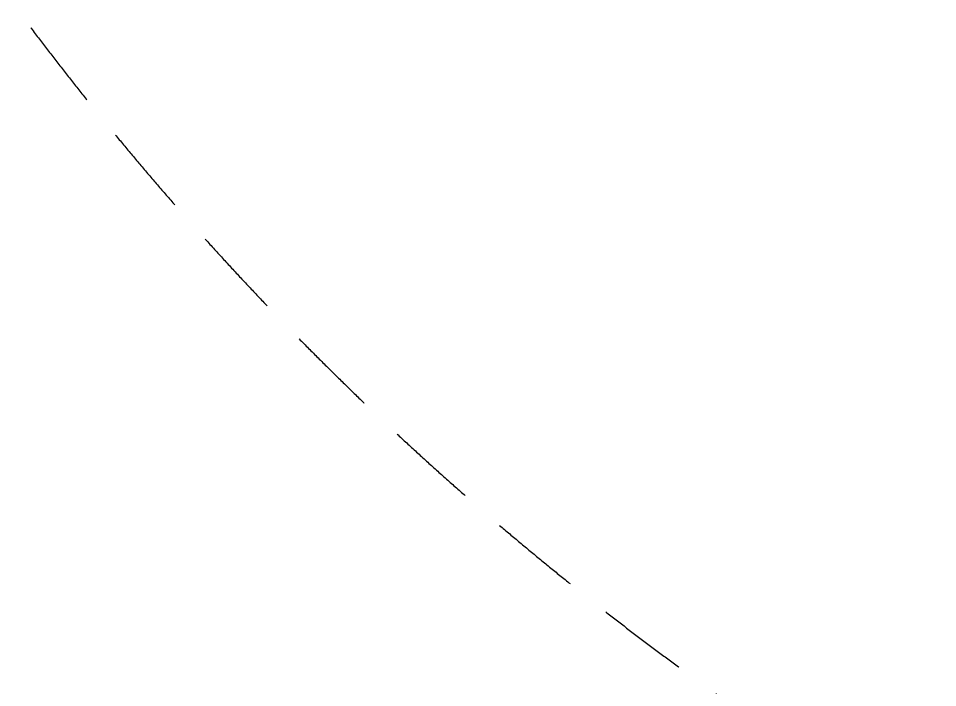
# Model space of a CAD drawing. Header units: millimetres. Extents: x 832728086 to 834530684, y 817551485 to 818349469.
# Drawn here: x 834124554 to 834150114, y 817966862 to 817985467 of the extents above; entities that cross this region are included whole.
import ezdxf

# ---------------------------------------------------------------- set-up
doc = ezdxf.new("R2010")
doc.units = ezdxf.units.MM
doc.header["$LTSCALE"] = 100
doc.linetypes.add('Hidden', pattern=[9.525, 6.35, -3.175])
doc.layers.add('+C-160', color=160, linetype='Hidden')

# ---------------------------------------------------------------- blocks, each defined once
blk = doc.blocks.new('A$C062A3D83')
at = {"layer": '+C-160', "ltscale": 4}
blk.add_rational_spline([(-215332, 21867), (-209081, -29894), (-160475, -48755), (-111869, -67617), (-72340, -33621)], [1, 0.857594331287, 1, 0.857594331287, 1], degree=2, knots=[45.922161, 45.922161, 45.922161, 47.002605, 47.002605, 48.08305, 48.08305, 48.08305], dxfattribs=at)
at = {"layer": '+C-160', "ltscale": 5e-05}
blk.add_spline([(-296848, -26983), (-291366, -32081), (-295855, -38319), (-303781, -47656), (-318196, -73269), (-309360, -93474), (-283638, -103343), (-243086, -110445), (-227444, -123714), (-223395, -134705), (-216760, -144404), (-209774, -151196), (-202066, -157173), (-186237, -166002), (-170522, -170541), (-165682, -170396), (-156246, -168405), (-151883, -167137), (-148806, -164614), (-145035, -161002), (-143718, -159179), (-140359, -155166), (-137073, -151867), (-129325, -146113), (-122013, -142382), (-115421, -140274), (-110402, -138359), (-105272, -133214), (-103824, -129495), (-103593, -128494)], degree=3, dxfattribs=at)

msp = doc.modelspace()

# ---------------------------------------------------------------- block references
at = {"layer": '+C-160', "ltscale": 5}
msp.add_blockref('A$C062A3D83', (834323333.3128, 818005260.0327), dxfattribs=at)

doc.saveas('drawing.dxf')
